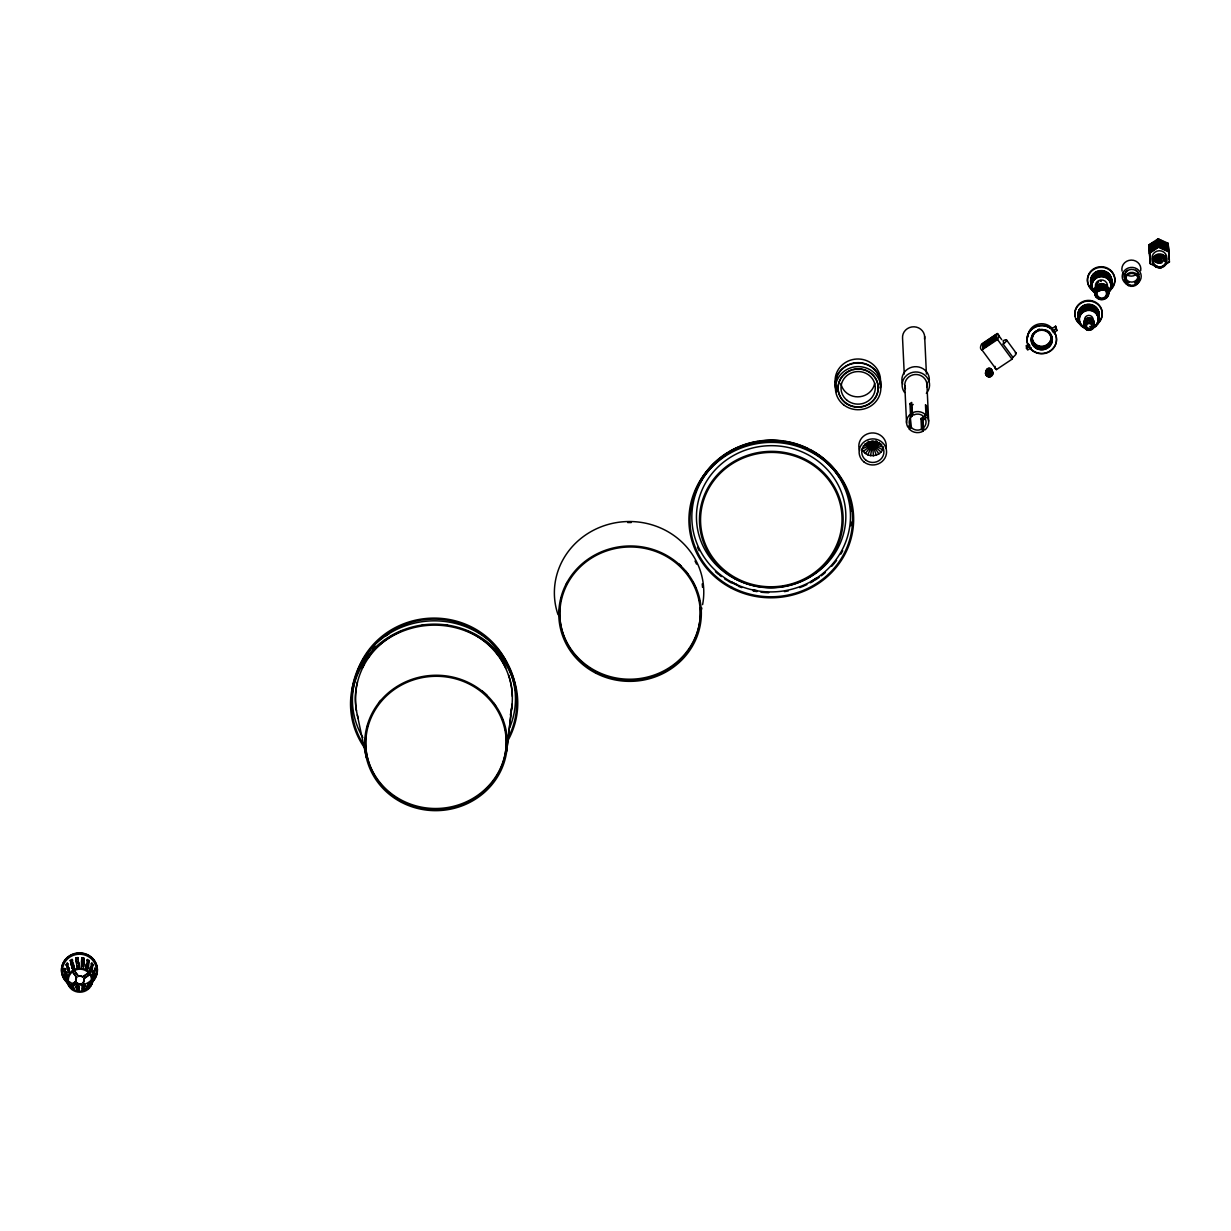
<?xml version="1.0" encoding="UTF-8"?>
<svg xmlns="http://www.w3.org/2000/svg" width="1231" height="1231" viewBox="0 0 1231 1231"><rect width="100%" height="100%" fill="white"/><g stroke="black" fill="none" stroke-linecap="round" stroke-linejoin="round"><path stroke-width="1.5" d="M81.723 962.288L81.477 966.981L81.723 962.288L83.785 962.765L83.708 966.473L81.661 965.996M81.815 957.656L81.569 962.35L81.815 957.656L83.877 958.133L83.8 961.842L81.754 961.365M83.523 967.458L83.785 962.765M83.616 962.827L83.877 958.133M64.381 968.535L65.612 971.367C65.366 975.66 62.95 970.105 64.381 968.535L65.428 968.705L64.92 970.659L66.151 973.49M65.412 974.029L65.92 972.075L66.966 972.259L66.459 974.213L65.412 974.029L66.659 976.86L67.151 974.906L65.92 972.075M92.956 978.06L93.033 976.552M91.971 980.538L92.848 981.199L94.064 976.722M93.987 978.23L95.295 973.644L94.079 978.106M84.416 985.846L82.354 986.293L82.231 987.908L84.293 987.462M84.293 987.862L82.369 988.278L82.246 989.893L84.293 989.385L84.416 987.801M82.477 990.863L82.369 988.278M507.049 747.94L512.096 704.147M506.695 751.249L511.696 707.779M86.247 964.796L85.77 968.335L86.816 963.95L86.247 964.796L88.032 965.873L87.555 969.413L88.601 965.027L86.37 963.904M87.416 959.518L86.939 963.073L88.709 964.135L89.186 960.595L87.416 959.518L86.847 960.365L88.632 961.442L88.155 964.981M76.245 987.293L76.43 986.308L78.538 986.523L78.676 989.108C76.091 990.093 75.291 986.093 78.353 987.508L78.676 989.108M76.568 988.893L76.43 986.308M76.645 989.293L76.83 988.308L78.938 988.524L79.261 990.124L77.153 989.909L76.83 988.308M78.353 987.508L78.538 986.523M79.076 991.109L78.938 988.524M89.955 971.798L90.032 967.781M90.094 970.474L90.894 967.212L92.11 968.843L91.309 972.121L90.094 970.474L89.232 971.059M91.094 966.397L91.894 963.134L93.11 964.765L92.31 968.028L91.094 966.397L90.232 966.966L91.433 968.612L92.233 965.35L91.032 963.704L91.894 963.134M86.601 988.231L88.74 985.154L88.817 987.754L87.493 988.908M88.647 984.923L87.847 986.831L87.77 984.246L89.386 982.938L89.986 983.754M88.74 985.154L88.817 987.754M87.247 986.016L89.386 982.938M92.848 981.199L94.233 977.614M879.55 442.498A30.16 9.048 -20.9 0 0 862.085 448.93C865.578 458.824 881.719 457.486 883.427 447.115A30.16 9.232 10.7 0 0 865.131 443.729M93.479 971.659L93.925 973.613L91.94 976.706L92.956 976.491L93.479 971.659L92.448 971.875M94.172 972.89L94.679 968.043L95.126 970.013L93.141 973.106L95.126 970.013M92.956 976.491L93.925 973.613M1003.203 344.157L1003.265 343.972A29.298 7.771 -36.4 0 0 1003.127 340.941L1003.05 340.849A5.416 1.431 -36.4 0 1 1006.589 340.187A5.416 1.431 -36.4 0 1 1003.203 344.157L1012.867 357.282L1012.02 359.206L996.433 369.592L981.938 349.912A29.298 7.771 -36.4 0 1 981.661 343.957L997.264 333.555L1001.711 339.618M89.74 985.323L92.079 980.738L92.971 981.276L90.617 985.846L89.74 985.323L91.694 981.538L92.571 982.076L90.617 985.846M92.971 981.276L93.787 979.184L92.894 978.66M66.074 964.858L67.213 963.165L68.09 963.688L66.951 965.381L68.028 968.597L66.074 964.858L66.951 965.381M67.136 968.074L68.274 966.381L67.213 963.165M67.213 969.151L68.351 967.458L69.244 967.997L68.105 969.689L69.167 972.905L67.213 969.151L68.105 969.689M68.29 972.367L69.428 970.674L68.351 967.458M70.398 984.831L70.967 983.984L73.475 986.816L72.906 987.647L72.752 985.062L73.475 986.816M88.632 961.442L89.186 960.595M72.044 988.77L71.875 986.185L74.383 989.001L73.814 989.847L72.044 988.77L71.306 987.016M73.66 987.247L73.814 989.847M88.032 965.873L88.601 965.027M71.598 964.765L70.229 960.426L72.075 959.411L72.675 960.242L70.829 961.242L71.844 964.565M70.998 963.95L72.844 962.934L72.075 959.411M72.798 968.966L71.183 964.827L73.445 963.765L72.844 962.934M72.567 969.166L71.798 965.643L73.645 964.642L74.399 968.166L73.029 963.827M71.952 968.351L73.798 967.351M72.614 985.939L77.153 982.907A4.232 4.016 -2.7 0 0 81.338 983.615L81.354 983.954A4.232 4.016 -2.7 0 1 77.199 983.261L71.106 987.277L70.382 986.539L69.905 985.646L75.953 981.569A4.232 4.016 -2.7 0 1 76.691 977.614L72.491 971.844L74.214 970.367L73.275 971.167M75.953 981.569L75.937 981.23A4.232 4.016 -2.7 0 1 76.676 977.291L72.491 971.844M83.154 982.753L83.139 982.43A4.232 4.016 -2.7 0 0 83.877 978.476L89.925 974.398L83.893 978.799A4.232 4.016 -2.7 0 1 83.154 982.753L87.355 988.524L86.555 989.201L85.616 989.678L81.384 983.938M88.14 986.693L89.478 985.539L88.863 984.708M86.878 988.093L89.34 985.969M83.108 982.446L87.339 988.185L86.555 989.201M910.478 414.185L909.124 415.355A11.094 10.525 -2.7 0 0 907.17 425.726L908.016 427.265L910.186 425.834L909.663 424.864A8.448 8.017 -2.7 0 1 911.14 416.97L911.986 416.232L910.478 414.185L909.971 403.583L911.709 402.429L912.202 413.031L913.725 415.078L914.725 414.57A8.448 8.017 -2.7 0 1 923.05 415.955L923.819 416.74L925.974 415.309L925.481 404.707L926.681 406.338L928.036 418.478A11.094 10.525 -2.7 0 1 926.081 428.85L924.727 430.034L923.219 427.988L922.711 417.386L920.988 418.54L921.48 429.142L922.988 431.189L921.373 431.989A11.094 10.525 -2.7 0 1 910.448 430.188L909.217 428.911L909.047 425.372M911.986 416.232L911.479 405.63L913.217 404.476M923.219 427.988L924.066 427.249A8.448 8.017 -2.7 0 0 925.543 419.34L924.85 414.847M1163.695 255.786L1163.726 256.448M75.937 981.23L69.905 985.646M981.938 349.912L997.541 339.525A29.298 7.771 -36.4 0 0 997.264 333.555M1168.111 243.261L1168.542 251.786L1158.479 247.277L1149.369 253.34L1153.462 250.093L1149.323 252.17L1153.416 249.108L1149.277 251.186L1153.37 248.108L1149.231 250.185L1153.324 247.123L1149.185 249.201L1153.278 246.123L1149.139 248.2L1153.232 245.123L1149.092 247.216L1153.185 244.138L1149.046 246.215L1153.108 242.476L1148.985 244.892L1158.079 238.829L1168.111 243.261L1169.05 253.74M1158.094 239.168L1154.001 242.569L1158.125 239.83L1167.603 244L1158.079 238.829M1158.14 240.153L1154.047 243.553L1158.171 240.814L1167.65 245L1158.125 239.83M1158.186 241.153L1154.093 244.554L1158.217 241.815L1167.696 246L1158.171 240.814M1158.233 242.138L1154.139 245.554L1158.263 242.799L1167.742 246.985L1158.217 241.815M1158.279 243.138L1154.201 246.539L1158.309 243.8L1167.788 247.985L1158.263 242.799M1158.325 244.123L1154.247 247.539L1158.356 244.8L1167.834 248.97L1158.309 243.8M1158.371 245.123L1154.293 248.524L1158.402 245.785L1167.88 249.97L1158.356 244.8M1158.417 246.123L1154.339 249.524L1158.448 246.785L1167.942 250.955L1158.402 245.785M1165.157 245.985L1167.619 244.338M67.813 983.8L66.012 980.368L66.889 979.784M92.233 965.35L93.11 964.765M67.074 982.4L67.936 981.83L68.69 983.23M1031.163 347.681L1027.7 349.989L1026.485 348.342L1026.362 345.696L1028.67 344.157M1052.305 331.139L1052.182 328.492L1055.644 326.184L1056.983 330.477L1053.521 332.785L1052.997 331.908M69.736 985.262L68.197 982.338L67.336 982.907L69.582 986.585L68.428 982.723M92.11 968.843L90.755 968.535M68.382 984.938L69.244 984.369M74.214 970.367L78.445 976.106A4.232 4.016 -2.7 0 1 82.631 976.768L88.694 972.736L89.94 974.737M74.229 970.69L78.492 976.414A4.232 4.016 -2.7 0 1 82.646 977.106L88.694 972.736M1026.485 348.342L1029.947 346.034L1029.162 344.68M1053.167 330.57L1055.767 328.831L1055.644 326.184M909.217 428.911L911.386 427.465L910.171 416.124M925.02 418.386L927.189 416.94M1166.68 263.526L1169.419 261.695L1160.356 268.25L1150.323 263.819L1149.354 252.847M1162.649 254.571L1161.602 255.817A6.34 6.017 -2.7 0 1 1156.755 255.925M912.202 413.031L913.833 412.216A11.094 10.525 -2.7 0 1 924.743 414.031L925.974 415.309M922.988 431.189L922.496 420.587L924.219 419.432L922.711 417.386M921.48 429.142L920.465 429.634A8.448 8.017 -2.7 0 1 912.156 428.265L911.386 427.465M81.338 983.615L85.616 989.678M88.001 987.139L87.124 986.462M77.876 957.595L78.245 961.273L76.184 961.719L75.814 958.026L77.876 957.595L78.107 958.564L76.045 958.995L77.014 967.258L76.799 966.289L78.707 965.873L78.799 966.874M78.722 963.165L78.492 962.165L76.43 962.596L76.661 963.565L78.722 963.165L79.092 966.889M63.874 974.613L65.535 978.984L63.874 974.613L64.889 974.383M64.32 976.568L65.335 976.352M65.089 977.029L66.105 976.814M92.694 971.151L93.71 970.936M68.074 981.784L67.059 981.999L65.381 977.629L65.843 979.584L66.859 979.368M91.479 974.752L92.51 974.537M84.631 986.816L82.569 987.262L82.354 986.293M82.585 989.247L84.647 988.801M81.631 958.657L83.693 959.118M81.538 963.273L83.6 963.75M78.861 988.124L76.753 987.908M77.168 989.447L78.753 989.509M1039.795 347.465L1043.934 348.034M63.874 970.49L64.92 970.659M94.018 975.475L95.064 975.644M92.787 978.553L93.833 978.722M1152.431 264.265L1158.756 267.05M86.339 967.504L88.124 968.566M90.555 983.23L91.433 983.769M90.879 983.631L91.756 984.154M72.598 987.939L74.383 989.001M67.551 983.292L68.536 984.554M1052.182 328.492L1051.12 327.323A13.726 13.033 -2.7 0 0 1027.885 337.079M1095.482 294.994L1096.282 296.086A7.14 6.771 -2.7 0 0 1098.467 297.702M1055.767 328.831L1056.983 330.477M1026.362 345.696L1027.562 347.327M1006.466 339.894L1016.114 353.005M997.541 339.525L1012.02 359.206M909.971 403.583L911.479 405.63M920.988 418.54L922.496 420.587M70.229 960.426L70.829 961.242M87.77 984.246L88.37 985.062M71.183 964.827L71.798 965.643M1153.509 258.048L1153.539 258.71A6.34 6.017 -2.7 0 1 1153.155 257.587M1032.009 342.31L1033.009 344.018M66.012 980.368L68.274 984.046M68.09 981.43L69.136 983.461M65.843 979.584L67.059 981.999M78.245 961.273L78.461 962.242M75.814 958.026L76.045 958.995M357.298 714.949L366.376 757.773M78.492 962.165L78.861 965.889M872.179 441.144L873.456 455.793M1168.204 244.831L1169.327 259.71M1168.496 250.785L1169.45 262.188M1148.985 244.892L1149.954 256.787M1149.077 246.877L1150.246 262.757M1154.416 258.464L1154.909 259.633A6.34 6.017 -2.7 0 0 1161.833 260.772L1161.802 260.11A6.34 6.017 -2.7 0 1 1154.878 258.972L1154.832 257.971A6.34 6.017 -2.7 0 0 1161.756 259.126L1161.787 259.787A6.34 6.017 -2.7 0 1 1154.863 258.648M1154.509 260.449L1155.001 261.618A6.34 6.017 -2.7 0 0 1161.926 262.772L1161.895 262.111A6.34 6.017 -2.7 0 1 1154.97 260.957L1154.924 259.972A6.34 6.017 -2.7 0 0 1161.849 261.11L1161.879 261.772A6.34 6.017 -2.7 0 1 1154.955 260.633M1149.923 255.371L1150.323 263.819M1045.904 347.419L1043.965 348.696L1039.856 348.788A10.556 10.033 -2.7 0 1 1037.856 348.265M924.65 336.371L926.42 374.055M926.789 381.595L928.651 421.171M909.847 418.771L910.186 425.834M904.246 374.055L902.554 338.263A11.094 10.525 -2.7 0 1 914.11 326.8A11.094 10.525 -2.7 0 1 924.512 339.125M904.77 385.365L906.555 423.049M67.859 983A17.957 17.049 -2.7 0 1 65.72 958.995A17.957 17.049 -2.7 0 1 91.002 956.826A17.957 17.049 -2.7 0 1 93.156 980.845M79.4 986.97A17.957 17.049 -2.7 0 1 76.276 986.708M67.874 983.338A17.957 17.049 -2.7 0 1 65.735 959.318A17.957 17.049 -2.7 0 1 91.017 957.164A17.957 17.049 -2.7 0 1 93.171 981.169M79.415 987.293A17.957 17.049 -2.7 0 1 76.291 987.047M91.648 979.645A15.988 15.172 -2.7 0 1 84.862 984.169M83.539 984.569A15.988 15.172 -2.7 0 1 69.136 981.569M68.567 982.569A16.895 16.049 -2.7 0 1 66.228 960.334A16.895 16.049 -2.7 0 1 89.571 957.364A16.895 16.049 -2.7 0 1 93.264 979.414M92.371 980.538A16.895 16.049 -2.7 0 1 89.109 983.369M836.634 391.95A22.712 21.558 -2.7 0 1 856.068 363.053A22.712 21.558 -2.7 0 1 880.334 388.211M868.209 371.316A20.065 19.05 -2.7 0 1 872.702 400.875A20.065 19.05 -2.7 0 1 841.358 398.352A20.065 19.05 -2.7 0 1 851.329 369.946M852.991 369.454A20.065 19.05 -2.7 0 1 866.67 370.546M874.687 383.333A17.157 16.295 -2.7 0 1 857.761 396.844A17.157 16.295 -2.7 0 1 840.896 383.41M836.618 391.612A22.712 21.558 -2.7 0 1 856.053 362.73A22.712 21.558 -2.7 0 1 880.319 387.888M836.449 387.98A22.712 21.558 -2.7 0 1 835.434 384.349M835.172 382.487A22.712 21.558 -2.7 0 1 858.838 359.006A22.712 21.558 -2.7 0 1 880.15 384.241M870.332 441.791A30.16 5.062 56.3 0 1 878.857 453.916M871.209 441.36A30.16 2.816 70.8 0 1 876.287 455.193M868.178 441.375A30.16 6.955 41.5 0 1 880.996 452.054M870.563 455.685A30.16 2.077 -80.6 0 1 873.148 441.19M867.809 454.87A30.16 4.401 -66.2 0 1 874.102 441.467M867.393 442.56A30.16 8.386 26.2 0 1 882.55 449.73M865.378 453.393A30.16 6.417 -51.5 0 1 876.133 440.698M863.423 451.377A30.16 8.002 -36.4 0 1 877.134 441.729M863.239 445.899A30.16 9.463 -5.1 0 1 881.781 444.314M859.638 450.454A13.726 13.033 -2.7 0 1 871.394 432.989A13.726 13.033 -2.7 0 1 886.058 448.207M902.692 384.195A13.726 13.033 -2.7 0 1 914.433 366.73A13.726 13.033 -2.7 0 1 929.113 381.949M904.585 392.52A13.726 13.033 -2.7 0 1 907.047 375.04A13.726 13.033 -2.7 0 1 925.574 375.778A13.726 13.033 -2.7 0 1 926.343 393.366M905.431 388.642A11.094 10.525 -2.7 0 1 914.91 374.532A11.094 10.525 -2.7 0 1 926.758 386.811M991.478 371.777A2.647 2.508 -2.7 0 0 989.216 368.207A2.647 2.508 -2.7 0 0 986.616 371.577A2.647 2.508 -2.7 0 0 988.031 374.316M986.523 373.116A3.17 3.001 -2.7 0 1 988.862 368.392A3.17 3.001 -2.7 0 1 991.986 372.639M989.401 374.378A3.17 3.001 -2.7 0 1 988.57 374.347M989.385 374.547A2.647 2.508 -2.7 0 1 988.693 374.516M986.77 370.993A2.647 2.508 -2.7 0 1 991.755 372.47M990.324 370.762A2.647 2.508 -2.7 0 1 991.586 374.086M991.217 374.639A2.647 2.508 -2.7 0 1 990.093 375.393M989.432 375.532A2.647 2.508 -2.7 0 1 988.739 375.501M988.078 375.317A2.647 2.508 -2.7 0 1 986.6 372.608M992.017 373.316A3.17 3.001 -2.7 0 1 991.586 373.978M989.432 375.04A3.17 3.001 -2.7 0 1 988.601 375.009M987.816 374.778A3.17 3.001 -2.7 0 1 986.185 371.023A3.17 3.001 -2.7 0 1 989.986 369.131A3.17 3.001 -2.7 0 1 992.278 372.562M988.093 375.64A2.647 2.508 -2.7 0 1 986.831 372.316A2.647 2.508 -2.7 0 1 990.34 371.1A2.647 2.508 -2.7 0 1 991.601 374.424M991.232 374.978A2.647 2.508 -2.7 0 1 990.109 375.717M989.447 375.87A2.647 2.508 -2.7 0 1 988.755 375.84M986.647 372.239A2.647 2.508 -2.7 0 1 989.247 368.885A2.647 2.508 -2.7 0 1 991.509 372.439M989.355 373.885A2.647 2.508 -2.7 0 1 988.662 373.855M996.433 369.592A29.298 7.771 -36.4 0 1 995.079 366.376M1015.221 352.897A5.416 1.431 -36.4 0 1 1012.867 357.282M992.586 339.217A2.662 2.524 -2.7 0 1 992.986 338.894M992.248 339.279A2.662 2.524 -2.7 0 1 992.971 338.571M992.509 337.725A2.662 2.524 -2.7 0 1 992.909 337.402M1050.335 333.601A9.509 9.017 -2.7 0 1 1041.811 346.28A9.509 9.017 -2.7 0 1 1032.778 334.001M1050.951 335.94A9.509 9.017 -2.7 0 1 1040.918 346.911A9.509 9.017 -2.7 0 1 1032.809 334.663M1037.856 329.662A9.509 9.017 -2.7 0 1 1039.626 329.108M1046.796 330.293A9.509 9.017 -2.7 0 1 1050.366 334.263M1049.258 344.495A10.556 10.033 -2.7 0 1 1045.873 346.757M1052.013 338.633A10.556 10.033 -2.7 0 1 1051.443 340.541M1035.917 345.388A10.556 10.033 -2.7 0 1 1034.302 344.188A10.556 10.033 -2.7 0 0 1035.917 345.234M1032.947 342.695A10.556 10.033 -2.7 0 1 1031.947 340.987M1051.997 338.479A10.556 10.033 -2.7 0 1 1051.443 340.371M1049.212 343.68A10.556 10.033 -2.7 0 1 1043.873 346.542M1039.749 346.634A10.556 10.033 -2.7 0 1 1037.764 346.111M1049.32 345.834A10.556 10.033 -2.7 0 1 1047.75 347.111M1035.979 346.727A10.556 10.033 -2.7 0 1 1034.363 345.511M1054.182 331.478A13.726 13.033 -2.7 0 1 1055.013 333.909M1096.129 288.531A6.078 5.77 -2.7 0 1 1100.714 279.976A6.078 5.77 -2.7 0 1 1107.269 287.238M1099.775 291.255A6.078 5.77 -2.7 0 1 1098.668 290.839M1095.79 288.793A6.078 5.77 -2.7 0 1 1096.236 287.746M1099.76 284.853A6.078 5.77 -2.7 0 1 1100.929 284.607M1102.114 284.576A6.078 5.77 -2.7 0 1 1103.284 284.776M1104.392 285.177A6.078 5.77 -2.7 0 1 1106.931 287.485M1104.838 288.808A4.755 4.509 -2.7 0 1 1098.852 289.5M1096.99 284.069A4.755 4.509 -2.7 0 1 1097.421 283.284M1097.99 282.591A4.755 4.509 -2.7 0 1 1098.698 282.007M1100.406 281.299A4.755 4.509 -2.7 0 1 1101.33 281.191M1090.958 284.746A10.556 10.033 -2.7 0 1 1102.099 272.543A10.556 10.033 -2.7 0 1 1111.101 286.161M1090.989 285.407A10.556 10.033 -2.7 0 1 1102.13 273.205A10.556 10.033 -2.7 0 1 1111.131 286.823M1092.636 288.977A10.556 10.033 -2.7 0 1 1091.635 287.269M1091.943 281.499A9.509 9.017 -2.7 0 1 1092.451 279.791M1094.451 276.821A9.509 9.017 -2.7 0 1 1095.867 275.667M1097.483 274.79A9.509 9.017 -2.7 0 1 1099.268 274.236M1104.761 274.621A9.509 9.017 -2.7 0 1 1106.423 275.421A10.556 10.033 -2.7 0 1 1111.178 287.823M1091.959 281.837A9.509 9.017 -2.7 0 1 1092.466 280.129M1097.498 275.129A9.509 9.017 -2.7 0 1 1099.283 274.575M1102.976 274.482A9.509 9.017 -2.7 0 1 1104.776 274.959M1106.438 275.759A9.509 9.017 -2.7 0 1 1107.9 276.837M1108.592 294.132A7.14 6.771 -2.7 0 0 1100.899 285.592A7.14 6.771 -2.7 0 0 1095.513 295.655L1096.313 296.748A7.14 6.771 -2.7 0 0 1103.93 298.748M1108.085 295.363A7.14 6.771 -2.7 0 1 1105.223 298.21M1091.005 285.73A10.556 10.033 -2.7 0 1 1102.145 273.544A10.556 10.033 -2.7 0 1 1111.147 287.162M1092.651 289.316A10.556 10.033 -2.7 0 1 1091.651 287.608M1090.912 283.745A10.556 10.033 -2.7 0 1 1102.053 271.559A10.556 10.033 -2.7 0 1 1111.054 285.161M1095.79 274.005A9.509 9.017 -2.7 0 1 1097.406 273.144M1099.175 272.59A9.509 9.017 -2.7 0 1 1102.884 272.497M1104.684 272.974A9.509 9.017 -2.7 0 1 1106.346 273.774M1109.931 277.729A9.509 9.017 -2.7 0 1 1110.5 279.422M1090.897 283.422A10.556 10.033 -2.7 0 1 1102.037 271.22A10.556 10.033 -2.7 0 1 1111.039 284.838M1090.881 283.084A10.556 10.033 -2.7 0 1 1102.022 270.897A10.556 10.033 -2.7 0 1 1111.024 284.499M1090.866 282.761A10.556 10.033 -2.7 0 1 1102.007 270.558A10.556 10.033 -2.7 0 1 1111.008 284.176M1095.744 273.02A9.509 9.017 -2.7 0 1 1097.36 272.143M1104.638 271.974A9.509 9.017 -2.7 0 1 1106.3 272.774M1109.885 276.744A9.509 9.017 -2.7 0 1 1110.454 278.421M1090.974 285.069A10.556 10.033 -2.7 0 1 1102.114 272.882A10.556 10.033 -2.7 0 1 1111.116 286.484M1090.943 284.407A10.556 10.033 -2.7 0 1 1102.084 272.22A10.556 10.033 -2.7 0 1 1111.085 285.823M1095.852 275.329A9.509 9.017 -2.7 0 1 1097.467 274.467M1099.252 273.913A9.509 9.017 -2.7 0 1 1102.945 273.821M1104.746 274.298A9.509 9.017 -2.7 0 1 1106.407 275.098A10.556 10.033 -2.7 0 1 1111.162 287.485M1109.993 279.052A9.509 9.017 -2.7 0 1 1110.562 280.745M1090.928 284.084A10.556 10.033 -2.7 0 1 1102.068 271.882A10.556 10.033 -2.7 0 1 1111.07 285.5M1091.897 280.514A9.509 9.017 -2.7 0 1 1092.405 278.806M1097.437 273.805A9.509 9.017 -2.7 0 1 1099.206 273.251M1102.914 273.159A9.509 9.017 -2.7 0 1 1104.715 273.636M1106.377 274.436A9.509 9.017 -2.7 0 1 1107.838 275.513M1091.912 280.837A9.509 9.017 -2.7 0 1 1092.42 279.129M1097.452 274.128A9.509 9.017 -2.7 0 1 1099.237 273.574M1102.93 273.497A9.509 9.017 -2.7 0 1 1104.73 273.959M1095.898 276.329A9.509 9.017 -2.7 0 1 1097.513 275.452M1099.298 274.898A9.509 9.017 -2.7 0 1 1104.792 275.282M1107.915 277.175A9.509 9.017 -2.7 0 1 1109.131 278.514M1094.02 291.132A10.556 10.033 -2.7 0 1 1092.836 277.96A10.556 10.033 -2.7 0 1 1106.438 275.067M1091.989 282.499A9.509 9.017 -2.7 0 1 1092.497 280.791M1095.913 276.667A9.509 9.017 -2.7 0 1 1097.529 275.79M1099.314 275.236A9.509 9.017 -2.7 0 1 1103.022 275.144M1104.807 275.621A9.509 9.017 -2.7 0 1 1106.469 276.421M1107.931 277.498A9.509 9.017 -2.7 0 1 1109.146 278.852M1110.054 280.391A9.509 9.017 -2.7 0 1 1110.624 282.068M1094.036 291.47A10.556 10.033 -2.7 0 1 1092.851 278.298A10.556 10.033 -2.7 0 1 1106.454 275.405M1092.005 282.822A9.509 9.017 -2.7 0 1 1092.513 281.114M1094.513 278.144A9.509 9.017 -2.7 0 1 1095.929 276.99M1097.544 276.113A9.509 9.017 -2.7 0 1 1099.329 275.559M1104.822 275.959A9.509 9.017 -2.7 0 1 1106.484 276.744M1107.946 277.837A9.509 9.017 -2.7 0 1 1109.162 279.175M1094.051 291.793A10.556 10.033 -2.7 0 1 1092.866 278.621A10.556 10.033 -2.7 0 1 1106.469 275.729A10.556 10.033 -2.7 0 1 1111.193 288.146M1110.224 287.946A9.509 9.017 -2.7 0 1 1109.377 289.531M1092.666 288.362A9.509 9.017 -2.7 0 1 1092.097 286.685M1092.02 283.161A9.509 9.017 -2.7 0 1 1092.528 281.453M1097.56 276.452A9.509 9.017 -2.7 0 1 1099.345 275.898M1103.053 275.806A9.509 9.017 -2.7 0 1 1104.838 276.283M1094.067 292.132A10.556 10.033 -2.7 0 1 1093.774 277.96A10.556 10.033 -2.7 0 1 1108.7 277.606A10.556 10.033 -2.7 0 1 1108.993 291.778M1110.239 288.285A9.509 9.017 -2.7 0 1 1109.393 289.87M1092.682 288.685A9.509 9.017 -2.7 0 1 1092.112 287.008M1092.035 283.484A9.509 9.017 -2.7 0 1 1092.543 281.791M1094.544 278.806A9.509 9.017 -2.7 0 1 1097.575 276.775M1099.36 276.221A9.509 9.017 -2.7 0 1 1103.068 276.144M1107.977 278.498A9.509 9.017 -2.7 0 1 1110.67 283.053M1094.082 292.455A10.556 10.033 -2.7 0 1 1093.79 278.283A10.556 10.033 -2.7 0 1 1108.716 277.944A10.556 10.033 -2.7 0 1 1109.008 292.116M1094.821 291.901A9.509 9.017 -2.7 0 1 1094.559 279.145A9.509 9.017 -2.7 0 1 1107.992 278.837A9.509 9.017 -2.7 0 1 1108.254 291.593M1097.375 272.482A9.509 9.017 -2.7 0 1 1099.145 271.928M1102.853 271.836A9.509 9.017 -2.7 0 1 1104.653 272.313M1106.315 273.097A9.509 9.017 -2.7 0 1 1107.777 274.19M1091.851 279.514A9.509 9.017 -2.7 0 1 1092.359 277.806M1097.39 272.805A9.509 9.017 -2.7 0 1 1099.16 272.251M1102.868 272.174A9.509 9.017 -2.7 0 1 1104.669 272.636M1104.699 273.297A9.509 9.017 -2.7 0 1 1106.361 274.098M1093.774 291.408A13.726 13.033 -2.7 0 1 1090.127 272.713A13.726 13.033 -2.7 0 1 1110.023 270.389A13.726 13.033 -2.7 0 1 1111.07 289.393M1093.744 290.747A13.726 13.033 -2.7 0 1 1090.081 272.051A13.726 13.033 -2.7 0 1 1109.993 269.727A13.726 13.033 -2.7 0 1 1111.039 288.731M1094.913 293.778A7.14 6.771 -2.7 0 1 1101.56 284.884A7.14 6.771 -2.7 0 1 1108.562 293.47M1108.054 294.701A7.14 6.771 -2.7 0 1 1106.33 296.794M1095.852 290.116A6.078 5.77 -2.7 0 1 1096.298 289.07M1097.76 287.285A6.078 5.77 -2.7 0 1 1098.729 286.638M1099.822 286.177A6.078 5.77 -2.7 0 1 1100.991 285.931M1102.176 285.915A6.078 5.77 -2.7 0 1 1103.345 286.1M1104.453 286.515A6.078 5.77 -2.7 0 1 1105.469 287.115M1106.315 287.9A6.078 5.77 -2.7 0 1 1106.992 288.823M1106.5 295.871A6.078 5.77 -2.7 0 1 1105.669 296.686M1095.882 290.778A6.078 5.77 -2.7 0 1 1096.329 289.731M1096.959 288.777A6.078 5.77 -2.7 0 1 1097.79 287.946M1098.76 287.3A6.078 5.77 -2.7 0 1 1099.852 286.838M1103.376 286.761A6.078 5.77 -2.7 0 1 1104.484 287.177M1107.5 290.516A6.078 5.77 -2.7 0 1 1107.762 291.609M1094.882 293.116A7.14 6.771 -2.7 0 1 1101.53 284.223A7.14 6.771 -2.7 0 1 1108.531 292.809M1095.821 289.454A6.078 5.77 -2.7 0 1 1096.267 288.408M1096.898 287.454A6.078 5.77 -2.7 0 1 1097.729 286.623M1104.422 285.854A6.078 5.77 -2.7 0 1 1105.423 286.454M1107.438 289.193A6.078 5.77 -2.7 0 1 1107.7 290.285M1107.608 294.517A6.078 5.77 -2.7 0 1 1107.177 295.578M1106.531 296.533A6.078 5.77 -2.7 0 1 1104.73 297.994M1103.638 298.456A6.078 5.77 -2.7 0 1 1100.114 298.533M1099.006 298.133A6.078 5.77 -2.7 0 1 1098.006 297.533M1095.913 291.439A6.078 5.77 -2.7 0 1 1096.359 290.393M1096.99 289.439A6.078 5.77 -2.7 0 1 1098.806 287.962M1099.883 287.5A6.078 5.77 -2.7 0 1 1103.407 287.423M1104.515 287.839A6.078 5.77 -2.7 0 1 1105.53 288.439M1106.377 289.223A6.078 5.77 -2.7 0 1 1107.546 291.178M1094.851 292.455A7.14 6.771 -2.7 0 1 1101.499 283.561A7.14 6.771 -2.7 0 1 1108.5 292.147M1094.836 292.224A9.509 9.017 -2.7 0 1 1094.574 279.468A9.509 9.017 -2.7 0 1 1108.008 279.16A9.509 9.017 -2.7 0 1 1108.269 291.916M1104.822 288.469A4.755 4.509 -2.7 0 1 1104.115 289.054M1103.315 289.485A4.755 4.509 -2.7 0 1 1098.837 289.177M1079.018 320.952A10.556 10.033 -2.7 0 1 1088.496 306.873A10.556 10.033 -2.7 0 1 1098.529 320.506M1080.064 323.338A10.556 10.033 -2.7 0 1 1087.496 307.612A10.556 10.033 -2.7 0 1 1098.56 321.168M1080.095 323.999A10.556 10.033 -2.7 0 1 1081.649 310.843A10.556 10.033 -2.7 0 1 1095.559 310.52A10.556 10.033 -2.7 0 1 1097.652 323.584M1084.911 327.584A10.556 10.033 -2.7 0 1 1081.433 325.476M1080.079 323.661A10.556 10.033 -2.7 0 1 1081.634 310.52A10.556 10.033 -2.7 0 1 1095.544 310.197A10.556 10.033 -2.7 0 1 1097.637 323.261M1079.033 321.291A10.556 10.033 -2.7 0 1 1088.512 307.211A10.556 10.033 -2.7 0 1 1098.544 320.845M1081.449 325.815A10.556 10.033 -2.7 0 1 1080.71 312.135A9.509 9.017 -2.7 0 1 1084.896 308.812M1086.665 308.258A9.509 9.017 -2.7 0 1 1090.374 308.165M1092.174 308.642A9.509 9.017 -2.7 0 1 1093.836 309.443M1097.406 313.413A9.509 9.017 -2.7 0 1 1097.99 315.09M1079.772 312.151A9.509 9.017 -2.7 0 1 1081.772 309.181M1084.819 307.15A9.509 9.017 -2.7 0 1 1086.588 306.596M1093.759 307.781A9.509 9.017 -2.7 0 1 1096.421 310.212M1097.329 311.751A9.509 9.017 -2.7 0 1 1097.914 313.428M1078.941 319.306A10.556 10.033 -2.7 0 1 1087.373 305.288A10.556 10.033 -2.7 0 1 1099.006 316.952M1080.649 311.243A9.509 9.017 -2.7 0 1 1084.85 307.812M1088.481 307.042A9.509 9.017 -2.7 0 1 1090.327 307.181M1092.128 307.658A9.509 9.017 -2.7 0 1 1093.79 308.442M1097.36 312.412A9.509 9.017 -2.7 0 1 1097.944 314.09M1078.972 319.968A10.556 10.033 -2.7 0 1 1087.404 305.95A10.556 10.033 -2.7 0 1 1099.037 317.613M1078.956 319.629A10.556 10.033 -2.7 0 1 1087.388 305.627A10.556 10.033 -2.7 0 1 1099.021 317.29M1079.402 316.505A9.509 9.017 -2.7 0 1 1079.91 314.813M1080.756 313.228A9.509 9.017 -2.7 0 1 1083.326 310.674M1084.942 309.812A9.509 9.017 -2.7 0 1 1086.711 309.258M1090.42 309.166A9.509 9.017 -2.7 0 1 1092.22 309.643M1097.452 314.397A9.509 9.017 -2.7 0 1 1098.037 316.075M1080.741 312.889A9.509 9.017 -2.7 0 1 1081.88 311.505M1084.926 309.473A9.509 9.017 -2.7 0 1 1086.696 308.919M1090.404 308.827A9.509 9.017 -2.7 0 1 1092.205 309.304M1093.867 310.104A9.509 9.017 -2.7 0 1 1095.328 311.197M1097.437 314.074A9.509 9.017 -2.7 0 1 1098.021 315.752M1080.787 313.89A9.509 9.017 -2.7 0 1 1083.357 311.335M1090.451 309.827A9.509 9.017 -2.7 0 1 1093.913 311.089M1097.498 315.059A9.509 9.017 -2.7 0 1 1098.067 316.752M1080.71 312.135A10.556 10.033 -2.7 0 1 1095.036 310.458A10.556 10.033 -2.7 0 1 1097.667 323.922M1096.39 325.476A10.556 10.033 -2.7 0 1 1091.035 328.338M1084.926 327.908A10.556 10.033 -2.7 0 1 1083.08 327.031M1079.756 311.828A9.509 9.017 -2.7 0 1 1083.172 307.704M1092.082 306.657A9.509 9.017 -2.7 0 1 1095.205 308.535M1096.406 309.889A9.509 9.017 -2.7 0 1 1097.898 313.105M1078.925 318.967A10.556 10.033 -2.7 0 1 1087.358 304.965A10.556 10.033 -2.7 0 1 1098.991 316.629M1079.741 311.489A9.509 9.017 -2.7 0 1 1084.788 306.488M1086.558 305.934A9.509 9.017 -2.7 0 1 1090.266 305.857M1092.066 306.319A9.509 9.017 -2.7 0 1 1093.728 307.119M1097.298 311.089A9.509 9.017 -2.7 0 1 1097.883 312.766M1078.91 318.644A10.556 10.033 -2.7 0 1 1087.342 304.626A10.556 10.033 -2.7 0 1 1098.975 316.29M1079.725 311.166A9.509 9.017 -2.7 0 1 1083.142 307.027M1084.773 306.165A9.509 9.017 -2.7 0 1 1088.389 305.396M1090.251 305.519A9.509 9.017 -2.7 0 1 1092.051 305.996M1097.283 310.766A9.509 9.017 -2.7 0 1 1097.867 312.443M1078.895 318.306A10.556 10.033 -2.7 0 1 1087.327 304.303A10.556 10.033 -2.7 0 1 1098.96 315.967M1080.68 311.905A9.509 9.017 -2.7 0 1 1083.265 309.35M1084.88 308.489A9.509 9.017 -2.7 0 1 1088.512 307.704M1090.358 307.842A9.509 9.017 -2.7 0 1 1092.159 308.319M1097.39 313.074A9.509 9.017 -2.7 0 1 1097.975 314.751M1079.002 320.629A10.556 10.033 -2.7 0 1 1087.45 306.611A10.556 10.033 -2.7 0 1 1099.083 318.29M1080.772 313.551A9.509 9.017 -2.7 0 1 1084.957 310.135M1086.727 309.581A9.509 9.017 -2.7 0 1 1090.435 309.504M1092.236 309.966A9.509 9.017 -2.7 0 1 1093.897 310.766M1097.467 314.736A9.509 9.017 -2.7 0 1 1098.052 316.413M1084.865 308.15A9.509 9.017 -2.7 0 1 1086.634 307.596M1093.805 308.781A9.509 9.017 -2.7 0 1 1095.267 309.873M1096.467 311.212A9.509 9.017 -2.7 0 1 1097.96 314.428M1078.987 320.291A10.556 10.033 -2.7 0 1 1087.419 306.288A10.556 10.033 -2.7 0 1 1099.068 317.952M1092.605 327.308A9.509 9.017 -2.7 0 0 1096.221 313.382A9.509 9.017 -2.7 0 0 1081.141 313.736A9.509 9.017 -2.7 0 0 1085.327 327.477A5.278 5.016 -2.7 0 1 1084.203 326.046M1084.942 328.246A10.556 10.033 -2.7 0 1 1080.726 312.459A10.556 10.033 -2.7 0 1 1097.837 313.659A10.556 10.033 -2.7 0 1 1091.051 328.677M1080.633 310.904A9.509 9.017 -2.7 0 1 1083.203 308.365M1086.604 306.934A9.509 9.017 -2.7 0 1 1093.774 308.119M1097.344 312.089A9.509 9.017 -2.7 0 1 1097.929 313.767M1079.71 310.827A9.509 9.017 -2.7 0 1 1080.556 309.258M1084.757 305.827A9.509 9.017 -2.7 0 1 1086.527 305.273M1093.682 306.457A9.509 9.017 -2.7 0 1 1096.359 308.889M1097.267 310.427A9.509 9.017 -2.7 0 1 1097.852 312.105M1080.71 312.566A9.509 9.017 -2.7 0 1 1084.911 309.15M1092.189 308.981A9.509 9.017 -2.7 0 1 1093.851 309.766M1085.25 321.537A4.232 4.016 -2.7 0 1 1088.512 315.382A4.232 4.016 -2.7 0 1 1092.682 320.999M1081.157 325.092A13.726 13.033 -2.7 0 1 1077.51 306.396A13.726 13.033 -2.7 0 1 1097.406 304.072A13.726 13.033 -2.7 0 1 1098.452 323.076M1090.481 326.43A4.232 4.016 -2.7 0 1 1089.697 326.646M1084.85 321.83A4.232 4.016 -2.7 0 1 1085.111 321.091M1086.711 319.321A4.232 4.016 -2.7 0 1 1087.45 318.952M1086.219 328.908A5.278 5.016 -2.7 0 1 1086.342 320.399A5.278 5.016 -2.7 0 1 1094.313 324.23A5.278 5.016 -2.7 0 1 1087.142 329.354M1093.02 326.784A4.216 4.001 -2.7 0 1 1092.651 327.492A9.509 9.017 -2.7 0 0 1096.236 313.72A9.509 9.017 -2.7 0 0 1081.157 314.059A9.509 9.017 -2.7 0 0 1085.342 327.8M1091.512 328.615A4.216 4.001 -2.7 0 0 1092.143 328.108A5.278 5.016 -2.7 0 1 1091.143 328.6M1090.004 329.246A4.216 4.001 -2.7 0 1 1088.358 329.293M1085.234 326.969A4.216 4.001 -2.7 0 1 1085.173 323.907M1085.542 323.199A4.216 4.001 -2.7 0 1 1086.05 322.584M1086.681 322.06A4.216 4.001 -2.7 0 1 1087.404 321.676M1089.835 321.399A4.216 4.001 -2.7 0 1 1091.374 321.953M1083.88 325.122A5.278 5.016 -2.7 0 1 1089.45 319.029A5.278 5.016 -2.7 0 1 1093.944 325.83M1093.482 326.707A5.278 5.016 -2.7 0 1 1092.836 327.477M1084.88 323.338A4.216 4.001 -2.7 0 1 1085.111 322.584M1085.48 321.876A4.216 4.001 -2.7 0 1 1087.342 320.352M1089.774 320.075A4.216 4.001 -2.7 0 1 1091.312 320.629M1083.819 323.784A5.278 5.016 -2.7 0 1 1089.389 317.706A5.278 5.016 -2.7 0 1 1093.882 324.492M1085.311 326.323A5.278 5.016 -2.7 0 1 1084.649 325.584M1083.849 324.445A5.278 5.016 -2.7 0 1 1089.42 318.367A5.278 5.016 -2.7 0 1 1093.913 325.153M1085.342 326.984A5.278 5.016 -2.7 0 1 1084.172 325.384M1084.788 323.461A4.216 4.001 -2.7 0 1 1085.08 321.906M1085.957 320.599A4.216 4.001 -2.7 0 1 1086.588 320.075M1088.096 319.445A4.216 4.001 -2.7 0 1 1089.743 319.414M1091.282 319.968A4.216 4.001 -2.7 0 1 1091.928 320.46M1092.466 321.045A4.216 4.001 -2.7 0 1 1092.866 321.737M1085.203 326.307A4.216 4.001 -2.7 0 1 1084.942 325.553M1084.911 323.999A4.216 4.001 -2.7 0 1 1085.142 323.245M1086.019 321.922A4.216 4.001 -2.7 0 1 1086.65 321.399M1091.343 321.291A4.216 4.001 -2.7 0 1 1091.989 321.783M1092.528 322.368A4.216 4.001 -2.7 0 1 1092.928 323.061M1075.125 316.275A13.726 13.033 -2.7 0 1 1092.266 300.856A13.726 13.033 -2.7 0 1 1098.421 322.414M1079.018 322.861A13.726 13.033 -2.7 0 1 1075.956 318.706M1137.906 279.822A7.386 7.017 -2.7 0 1 1137.013 280.914M1135.905 281.807A7.386 7.017 -2.7 0 1 1134.643 282.484M1128.981 282.622A7.386 7.017 -2.7 0 1 1127.688 281.991M1126.55 281.145A7.386 7.017 -2.7 0 1 1125.611 280.114M1124.457 277.606A7.386 7.017 -2.7 0 1 1124.795 273.544M1125.457 272.313A7.386 7.017 -2.7 0 1 1127.458 270.328M1135.674 270.143A7.386 7.017 -2.7 0 1 1137.752 272.02M1138.46 273.22A7.386 7.017 -2.7 0 1 1138.906 274.528M1137.875 274.744A6.34 6.017 -2.7 0 1 1133.043 281.945A6.34 6.017 -2.7 0 1 1125.488 277.39M1122.072 271.082A9.509 9.017 -2.7 0 1 1131.166 260.095A9.509 9.017 -2.7 0 1 1140.706 270.651M1123.549 274.313A9.509 9.017 -2.7 0 1 1122.641 272.774M1136.675 273.959A7.386 7.017 -2.7 0 1 1127.365 275.036M1124.472 277.929A7.386 7.017 -2.7 0 1 1133.705 269.635A7.386 7.017 -2.7 0 1 1137.029 281.237M1135.921 282.145A7.386 7.017 -2.7 0 1 1134.659 282.822M1126.58 281.484A7.386 7.017 -2.7 0 1 1125.626 280.437M1130.027 285.284A9.509 9.017 -2.7 0 1 1123.38 272.082A9.509 9.017 -2.7 0 1 1138.721 270.281A9.509 9.017 -2.7 0 1 1135.505 284.653M1165.203 257.771A6.34 6.017 -2.7 0 1 1163.88 259.756L1163.91 260.418A6.34 6.017 -2.7 0 0 1165.249 258.433M1165.588 257.633A6.34 6.017 -2.7 0 1 1163.926 260.757L1163.957 261.418A6.34 6.017 -2.7 0 0 1165.619 258.295M1153.17 257.925A6.34 6.017 -2.7 0 0 1153.555 259.033L1153.585 259.695A6.34 6.017 -2.7 0 1 1153.062 257.417M1155.694 256.387A6.34 6.017 -2.7 0 0 1161.649 256.802L1161.618 256.14A6.34 6.017 -2.7 0 1 1155.663 255.725M1152.647 260.603A7.386 7.017 -2.7 0 1 1159.263 250.739A7.386 7.017 -2.7 0 1 1166.296 260.295M1165.111 255.786A6.34 6.017 -2.7 0 1 1163.787 257.771L1163.818 258.433A6.34 6.017 -2.7 0 0 1165.142 256.448M1165.188 257.448A6.34 6.017 -2.7 0 1 1163.864 259.433L1163.834 258.772A6.34 6.017 -2.7 0 0 1165.157 256.787M1165.095 255.463A6.34 6.017 -2.7 0 1 1163.772 257.433L1163.741 256.771A6.34 6.017 -2.7 0 0 1164.511 255.848M700.27 607.437A70.444 66.874 -2.7 0 1 627.918 679.204A70.444 66.874 -2.7 0 1 560.151 604.129M560.674 600.882A70.444 66.874 -2.7 0 1 561.367 597.666M565.768 585.217A70.444 66.874 -2.7 0 1 567.26 582.248M678.835 563.906A70.444 66.874 -2.7 0 1 681.266 566.229M685.759 571.199A70.444 66.874 -2.7 0 1 687.79 573.831M693.084 582.278A70.444 66.874 -2.7 0 1 695.854 588.28M698.808 597.697A70.444 66.874 -2.7 0 1 699.454 600.913M558.028 614.7A74.706 70.921 -2.7 0 1 623.963 521.713A74.706 70.921 -2.7 0 1 702.609 604.606M701.87 608.022A74.706 70.921 -2.7 0 1 700.962 611.392M627.641 522.544A73.645 69.921 -2.7 0 1 631.257 522.56M695.023 561.028A73.645 69.921 -2.7 0 1 696.546 564.137M702.209 583.925A73.645 69.921 -2.7 0 1 702.532 587.341M810.598 451.069A79.323 75.306 -2.7 0 1 833.433 562.952A79.323 75.306 -2.7 0 1 713.426 568.522A79.323 75.306 -2.7 0 1 725.813 455.008M729.06 452.962A79.323 75.306 -2.7 0 1 738.2 448.238M739.385 447.73A79.323 75.306 -2.7 0 1 746.648 445.068M750.387 444.006A79.323 75.306 -2.7 0 1 752.895 443.391M765.713 441.483A79.323 75.306 -2.7 0 1 777.392 441.483M785.101 442.391A79.323 75.306 -2.7 0 1 787.655 442.852M800.073 446.33A79.323 75.306 -2.7 0 1 807.167 449.33M851.237 522.052A80.354 76.291 -2.7 0 1 850.836 525.791M842.727 550.749A80.354 76.291 -2.7 0 1 840.85 554.058M836.603 560.382A80.354 76.291 -2.7 0 1 831.71 566.275M825.278 572.553A80.354 76.291 -2.7 0 1 821.277 575.816M819.2 577.354A80.354 76.291 -2.7 0 1 814.891 580.232M813.783 580.909A80.354 76.291 -2.7 0 1 810.383 582.832M806.905 584.587A80.354 76.291 -2.7 0 1 799.673 587.633M788.348 590.88A80.354 76.291 -2.7 0 1 784.47 591.619M768.76 592.711A80.354 76.291 -2.7 0 1 760.896 592.157M757.003 591.603A80.354 76.291 -2.7 0 1 753.141 590.88M741.847 587.618A80.354 76.291 -2.7 0 1 738.2 586.187M731.183 582.817A80.354 76.291 -2.7 0 1 727.813 580.878M726.705 580.201A80.354 76.291 -2.7 0 1 724.536 578.801M721.381 576.57A80.354 76.291 -2.7 0 1 719.35 575M718.35 574.2A80.354 76.291 -2.7 0 1 715.442 571.676M699.193 550.719A80.354 76.291 -2.7 0 1 697.515 547.333M692.053 503.371A80.354 76.291 -2.7 0 1 692.838 499.694M694.976 492.477A80.354 76.291 -2.7 0 1 769.575 440.144A80.354 76.291 -2.7 0 1 846.251 488.984M850.929 507.11A80.354 76.291 -2.7 0 1 851.298 510.834M816.553 577.97A79.461 75.445 -2.7 0 1 811.075 581.309M757.157 590.618A79.461 75.445 -2.7 0 1 753.326 589.895M737.384 584.74A79.461 75.445 -2.7 0 1 731.614 581.909M700.347 482.337A79.461 75.445 -2.7 0 1 702.209 479.059M706.409 472.812A79.461 75.445 -2.7 0 1 713.872 464.225M716.642 461.61A79.461 75.445 -2.7 0 1 719.55 459.117M725.721 454.562A79.461 75.445 -2.7 0 1 727.875 453.177M728.967 452.516A79.461 75.445 -2.7 0 1 738.123 447.792M739.308 447.284A79.461 75.445 -2.7 0 1 752.849 442.929M754.126 442.652A79.461 75.445 -2.7 0 1 757.957 441.929M763.097 441.237A79.461 75.445 -2.7 0 1 779.977 441.237M785.116 441.929A79.461 75.445 -2.7 0 1 788.933 442.652M800.104 445.884A79.461 75.445 -2.7 0 1 803.705 447.299M810.644 450.623A79.461 75.445 -2.7 0 1 813.983 452.531M831.556 466.995A79.461 75.445 -2.7 0 1 838.48 475.92M813.583 580.493A80 75.953 -2.7 0 1 811.337 581.786M755.772 590.926A80 75.953 -2.7 0 1 753.218 590.418M737.154 585.233A80 75.953 -2.7 0 1 731.352 582.401M695.315 492.477A80 75.953 -2.7 0 1 696.654 488.969M699.87 482.152A80 75.953 -2.7 0 1 727.583 452.808M728.69 452.131A80 75.953 -2.7 0 1 757.865 441.467M759.158 441.267A80 75.953 -2.7 0 1 783.916 441.283M785.209 441.483A80 75.953 -2.7 0 1 807.459 448.469M810.921 450.238A80 75.953 -2.7 0 1 840.927 478.89M842.758 482.183A80 75.953 -2.7 0 1 844.42 485.553M505.879 733.461A70.444 66.874 -2.7 0 1 437.313 808.49A70.444 66.874 -2.7 0 1 365.73 736.692M367.3 726.967A70.444 66.874 -2.7 0 1 368.161 723.782M378.563 703.101A70.444 66.874 -2.7 0 1 380.641 700.47M482.213 690.991A70.444 66.874 -2.7 0 1 487.199 695.515M493.723 703.132A70.444 66.874 -2.7 0 1 495.631 705.855M501.771 717.565A70.444 66.874 -2.7 0 1 502.925 720.658M504.741 726.982A70.444 66.874 -2.7 0 1 505.387 730.214M356.528 673.942A80.2 76.153 -2.7 0 1 428.219 618.316A80.2 76.153 -2.7 0 1 507.187 663.417M363.207 660.462A79.153 75.137 -2.7 0 1 498.647 651.014M516.312 693.484A82.569 78.399 -2.7 0 1 516.497 699.9M351.389 701.147A82.569 78.399 -2.7 0 1 351.42 697.3M351.758 692.176A82.569 78.399 -2.7 0 1 433.004 620.839A82.569 78.399 -2.7 0 1 515.927 689.652M364.761 748.186A83.631 79.4 -2.7 0 1 377.471 645.429A83.631 79.4 -2.7 0 1 486.276 641.228A83.631 79.4 -2.7 0 1 506.68 742.693M363.453 744.386A82.569 78.399 -2.7 0 1 431.189 625.21A82.569 78.399 -2.7 0 1 507.695 738.815M466.057 630.564A78.445 74.475 -2.7 0 1 510.342 714.98M358.221 718.504A78.445 74.475 -2.7 0 1 402.491 630.549M422.171 625.056A78.445 74.475 -2.7 0 1 424.71 624.717M443.914 624.733A78.445 74.475 -2.7 0 1 447.715 625.271M356.482 710.979A78.507 74.537 -2.7 0 1 357.39 681.897M362.299 668.018A78.507 74.537 -2.7 0 1 363.961 664.709M367.792 658.354A78.507 74.537 -2.7 0 1 369.946 655.307M496.016 652.399A78.507 74.537 -2.7 0 1 498.293 655.338M500.432 658.37A78.507 74.537 -2.7 0 1 505.818 668.048M508.557 674.88A78.507 74.537 -2.7 0 1 512.373 696.438M506.941 664.617A81.508 77.384 -2.7 0 1 509.834 727.275M362.822 737.538A81.508 77.384 -2.7 0 1 358.052 671.526M496.785 649.83A81.508 77.384 -2.7 0 1 498.463 651.799M372.393 648.645A78.092 74.137 -2.7 0 1 374.839 645.829M385.98 635.796A78.092 74.137 -2.7 0 1 389.073 633.642M91.756 980.353L90.94 982.43L91.833 982.969L92.648 980.892L91.756 980.353M996.418 334.463L982.553 344.034L996.418 334.463M996.448 335.124L982.584 344.695L996.448 335.124M996.479 335.786L982.615 345.357L996.479 335.786M996.51 336.448L982.646 346.019L996.51 336.448M996.541 337.109L982.677 346.68L996.541 337.109M996.571 337.771L982.723 347.342L996.571 337.771M996.602 338.433L982.753 348.004L996.602 338.433M996.633 339.094L982.784 348.665L996.633 339.094M1162.279 256.802L1161.664 257.141A6.34 6.017 -2.7 0 1 1154.74 255.986L1154.77 256.648A6.34 6.017 -2.7 0 0 1161.695 257.802L1162.279 256.802M1162.326 257.802L1161.71 258.125A6.34 6.017 -2.7 0 1 1154.786 256.987L1154.816 257.648A6.34 6.017 -2.7 0 0 1161.741 258.787L1162.326 257.802M1053.859 331.324L1051.982 329.246A14.787 14.033 -2.7 0 0 1028.193 345.095L1031.486 349.573A14.787 14.033 -2.7 0 0 1055.275 333.724L1053.859 331.324M1097.175 297.41L1096.498 296.486A6.078 5.77 -2.7 0 1 1101.483 287.885A6.078 5.77 -2.7 0 1 1107.377 295.902A6.078 5.77 -2.7 0 1 1097.175 297.41M1096.344 297.41L1095.544 296.317A7.14 6.771 -2.7 0 1 1101.391 286.223A7.14 6.771 -2.7 0 1 1108.315 295.625A7.14 6.771 -2.7 0 1 1096.344 297.41M72.429 988.647A11.618 11.033 -2.7 0 0 91.356 982.076A11.618 11.033 -2.7 0 0 75.968 969.828A11.618 11.033 -2.7 0 0 72.429 988.647M71.752 989.416A12.679 12.033 -2.7 0 0 92.387 982.246A12.679 12.033 -2.7 0 0 75.614 968.889A12.679 12.033 -2.7 0 0 71.752 989.416M845.22 402.799A20.065 19.05 -2.7 0 0 877.903 391.427A20.065 19.05 -2.7 0 0 851.344 370.285A20.065 19.05 -2.7 0 0 845.22 402.799M843.527 404.722A22.712 21.558 -2.7 0 0 880.504 391.858A22.712 21.558 -2.7 0 0 850.436 367.931A22.712 21.558 -2.7 0 0 843.527 404.722M847.082 400.352A17.157 16.295 -2.7 0 0 875.026 390.627A17.157 16.295 -2.7 0 0 852.314 372.547A17.157 16.295 -2.7 0 0 847.082 400.352M865.685 460.009A11.094 10.525 -2.7 0 0 883.75 453.731A11.094 10.525 -2.7 0 0 869.071 442.052A11.094 10.525 -2.7 0 0 865.685 460.009M863.977 461.933A13.726 13.033 -2.7 0 0 886.351 454.162A13.726 13.033 -2.7 0 0 868.163 439.698A13.726 13.033 -2.7 0 0 863.977 461.933M988.247 375.517A1.585 1.508 -2.7 0 0 990.832 374.624A1.585 1.508 -2.7 0 0 988.724 372.947A1.585 1.508 -2.7 0 0 988.247 375.517M987.57 376.286A2.647 2.508 -2.7 0 0 991.863 374.793A2.647 2.508 -2.7 0 0 988.37 372.008A2.647 2.508 -2.7 0 0 987.57 376.286M986.816 375.732A3.693 3.508 -2.7 0 0 992.848 373.639A3.693 3.508 -2.7 0 0 987.954 369.746A3.693 3.508 -2.7 0 0 986.816 375.732M986.831 376.071A3.693 3.508 -2.7 0 0 992.863 373.962A3.693 3.508 -2.7 0 0 987.97 370.069A3.693 3.508 -2.7 0 0 986.831 376.071M1037.102 346.496A9.509 9.017 -2.7 0 0 1051.197 338.356A9.509 9.017 -2.7 0 0 1036.779 330.877A9.509 9.017 -2.7 0 0 1037.102 346.496M1036.656 348.542A10.556 10.033 -2.7 0 0 1052.305 339.494A10.556 10.033 -2.7 0 0 1036.287 331.185A10.556 10.033 -2.7 0 0 1036.656 348.542M1036.64 348.373A10.556 10.033 -2.7 0 0 1052.305 339.325A10.556 10.033 -2.7 0 0 1036.287 331.016A10.556 10.033 -2.7 0 0 1036.64 348.373M1037.133 347.157A9.509 9.017 -2.7 0 0 1051.228 339.017A9.509 9.017 -2.7 0 0 1036.81 331.539A9.509 9.017 -2.7 0 0 1037.133 347.157M1034.609 352.066A14.787 14.033 -2.7 0 0 1056.537 339.402A14.787 14.033 -2.7 0 0 1034.117 327.754A14.787 14.033 -2.7 0 0 1034.609 352.066M1099.498 297.61A4.755 4.509 -2.7 0 0 1106.546 293.532A4.755 4.509 -2.7 0 0 1099.345 289.793A4.755 4.509 -2.7 0 0 1099.498 297.61M1087.85 328.2A2.647 2.508 -2.7 0 0 1091.759 325.938A2.647 2.508 -2.7 0 0 1087.758 323.861A2.647 2.508 -2.7 0 0 1087.85 328.2M1087.096 329.523A4.216 4.001 -2.7 0 0 1093.343 325.907A4.216 4.001 -2.7 0 0 1086.942 322.584A4.216 4.001 -2.7 0 0 1087.096 329.523M1086.542 329.739A5.278 5.016 -2.7 0 0 1094.374 325.215A5.278 5.016 -2.7 0 0 1086.373 321.06A5.278 5.016 -2.7 0 0 1086.542 329.739M1128.273 285.546A7.386 7.017 -2.7 0 0 1139.229 279.206A7.386 7.017 -2.7 0 0 1128.011 273.39A7.386 7.017 -2.7 0 0 1128.273 285.546M1128.781 284.669A6.34 6.017 -2.7 0 0 1138.167 279.237A6.34 6.017 -2.7 0 0 1128.565 274.236A6.34 6.017 -2.7 0 0 1128.781 284.669M1156.494 266.188A6.34 6.017 -2.7 0 0 1165.895 260.757A6.34 6.017 -2.7 0 0 1156.294 255.771A6.34 6.017 -2.7 0 0 1156.494 266.188M1155.986 267.065A7.386 7.017 -2.7 0 0 1166.957 260.741A7.386 7.017 -2.7 0 0 1155.74 254.925A7.386 7.017 -2.7 0 0 1155.986 267.065M596.158 672.203A70.229 66.674 -2.7 0 0 700.27 612.038A70.229 66.674 -2.7 0 0 593.788 556.735A70.229 66.674 -2.7 0 0 596.158 672.203M595.635 673.08A71.275 67.674 -2.7 0 0 701.331 612.022A71.275 67.674 -2.7 0 0 593.234 555.889A71.275 67.674 -2.7 0 0 595.635 673.08M736.584 579.478A71.86 68.228 -2.7 0 0 843.127 517.928A71.86 68.228 -2.7 0 0 734.168 461.348A71.86 68.228 -2.7 0 0 736.584 579.478M735.061 578.878A74.706 70.921 -2.7 0 0 845.835 514.881A74.706 70.921 -2.7 0 0 732.553 456.055A74.706 70.921 -2.7 0 0 735.061 578.878M732.03 587.356A81.292 77.184 -2.7 0 0 852.56 517.712A81.292 77.184 -2.7 0 0 729.291 453.685A81.292 77.184 -2.7 0 0 732.03 587.356M731.506 588.249A82.369 78.199 -2.7 0 0 853.637 517.682A82.369 78.199 -2.7 0 0 728.737 452.823A82.369 78.199 -2.7 0 0 731.506 588.249M737.107 578.57A70.752 67.182 -2.7 0 0 842.019 517.943A70.752 67.182 -2.7 0 0 734.738 462.24A70.752 67.182 -2.7 0 0 737.107 578.57M402.075 801.489A70.229 66.674 -2.7 0 0 506.203 741.339A70.229 66.674 -2.7 0 0 399.721 686.036A70.229 66.674 -2.7 0 0 402.075 801.489M401.568 802.381A71.275 67.674 -2.7 0 0 507.264 741.308A71.275 67.674 -2.7 0 0 399.167 685.175A71.275 67.674 -2.7 0 0 401.568 802.381"/></g></svg>
